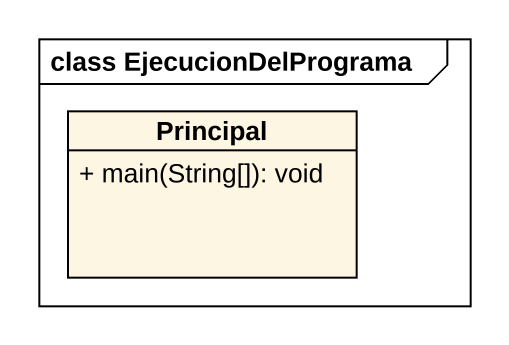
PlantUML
@startuml
mainframe class EjecucionDelPrograma
hide circle
hide empty members
skinparam classAttributeIconSize 0
class Principal {
  + main(String[]): void
}
@enduml
